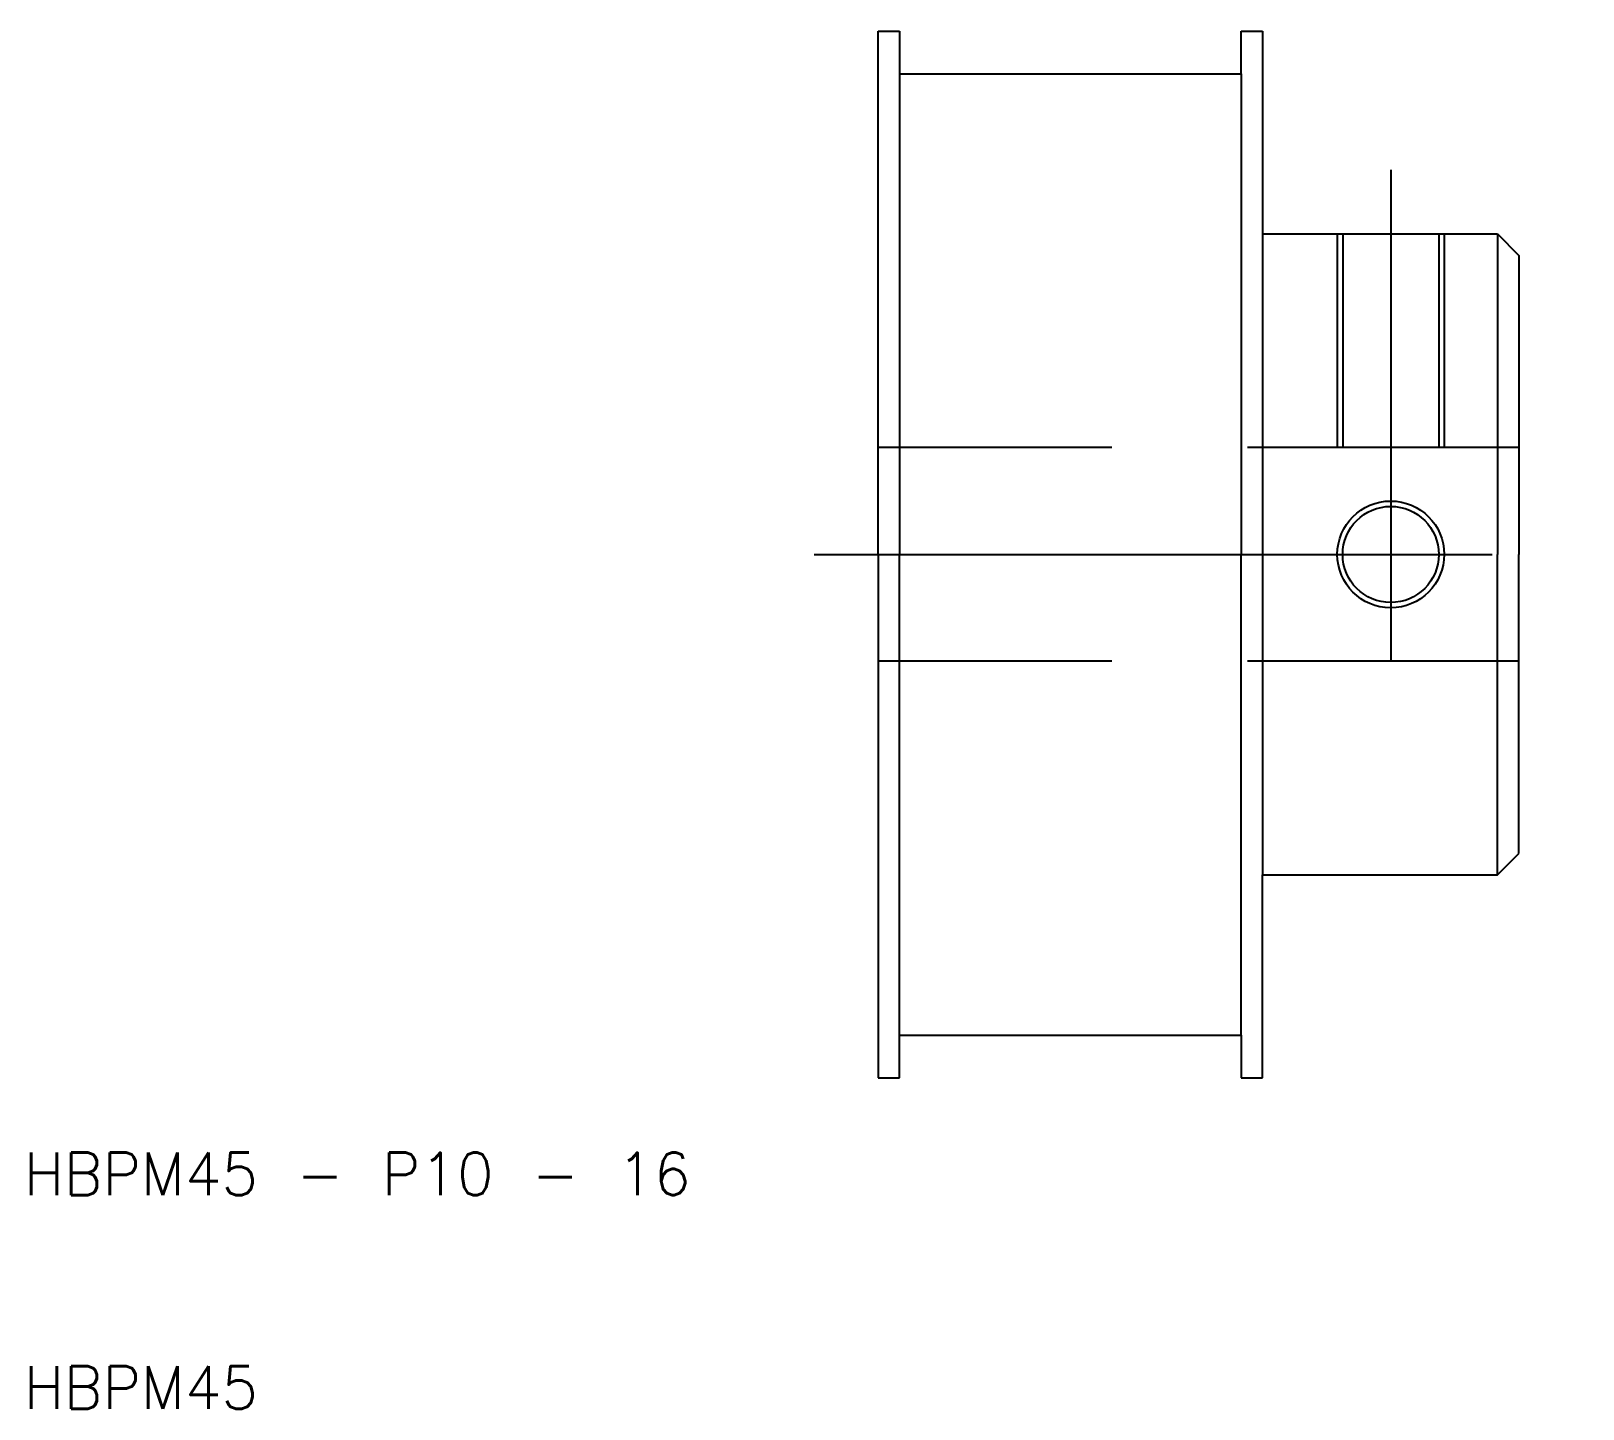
# Model space of a CAD drawing. Extents: x 10.3 to 83, y 10 to 74.5.
import ezdxf

# ---------------------------------------------------------------- set-up
doc = ezdxf.new("R2010")
doc.units = 0
doc.linetypes.add('CENTER', pattern=[50.8, 31.75, -6.35, 6.35, -6.35])
doc.linetypes.add('DASHED', pattern=[19.05, 12.7, -6.35])
doc.layers.get('0').update_dxf_attribs({"linetype": 'CONTINUOUS'})
doc.layers.add('CENTER', color=1, linetype='CENTER')
doc.styles.get("Standard").update_dxf_attribs({"font": 'txt.shx'})

msp = doc.modelspace()

# ---------------------------------------------------------------- linework, layer by layer
at = {"color": 7, "linetype": 'CONTINUOUS'}
for p, q in [((50, 50), (50, 74.5)), ((50, 74.5), (51, 74.5)), ((51, 74.5), (51, 72.5)), ((67, 74.5), (68, 74.5)), ((67, 72.5), (67, 74.5)), ((68, 74.5), (68, 65)), ((51, 72.5), (51, 50)), ((51, 72.5), (67, 72.5)), ((67, 72.5), (67, 50)), ((68, 65), (79, 65)), ((68, 65), (68, 35)), ((79, 65), (79, 50)), ((79, 65), (80, 64)), ((80, 64), (80, 50)), ((50, 50), (50, 25.5)), ((51, 27.5), (51, 50)), ((67, 27.5), (67, 50)), ((79, 35), (79, 50)), ((80, 36), (80, 50)), ((79, 35), (80, 36)), ((68, 35), (79, 35)), ((68, 25.5), (68, 35)), ((51, 25.5), (51, 27.5)), ((51, 27.5), (67, 27.5)), ((67, 27.5), (67, 25.5)), ((50, 25.5), (51, 25.5)), ((67, 25.5), (68, 25.5))]:
    msp.add_line(p, q, dxfattribs=at)
at = {"color": 3, "linetype": 'DASHED'}
for p, q in [((71.5, 65), (71.5, 55)), ((71.75, 65), (71.75, 55)), ((76.25, 65), (76.25, 55)), ((76.5, 65), (76.5, 55)), ((80, 55), (50, 55)), ((80, 55), (50, 55)), ((80, 45), (50, 45))]:
    msp.add_line(p, q, dxfattribs=at)
at = {"color": 3, "linetype": 'CONTINUOUS'}
msp.add_circle((74, 50), 2.5, dxfattribs=at)
at = {"color": 7, "linetype": 'CONTINUOUS'}
msp.add_circle((74, 50), 2.25, dxfattribs=at)
at = {"layer": 'CENTER', "color": 1, "linetype": 'CENTER'}
for p, q in [((74, 68), (74, 45)), ((47, 50), (83, 50))]:
    msp.add_line(p, q, dxfattribs=at)

# ---------------------------------------------------------------- texts
at = {"color": 7, "linetype": 'CONTINUOUS'}
for s, p in [('HBPM45 - P10 - 16', (10, 20)), ('HBPM45', (10, 10))]:
    msp.add_text(s, height=2, dxfattribs=at).set_placement(p)

doc.saveas('drawing.dxf')
